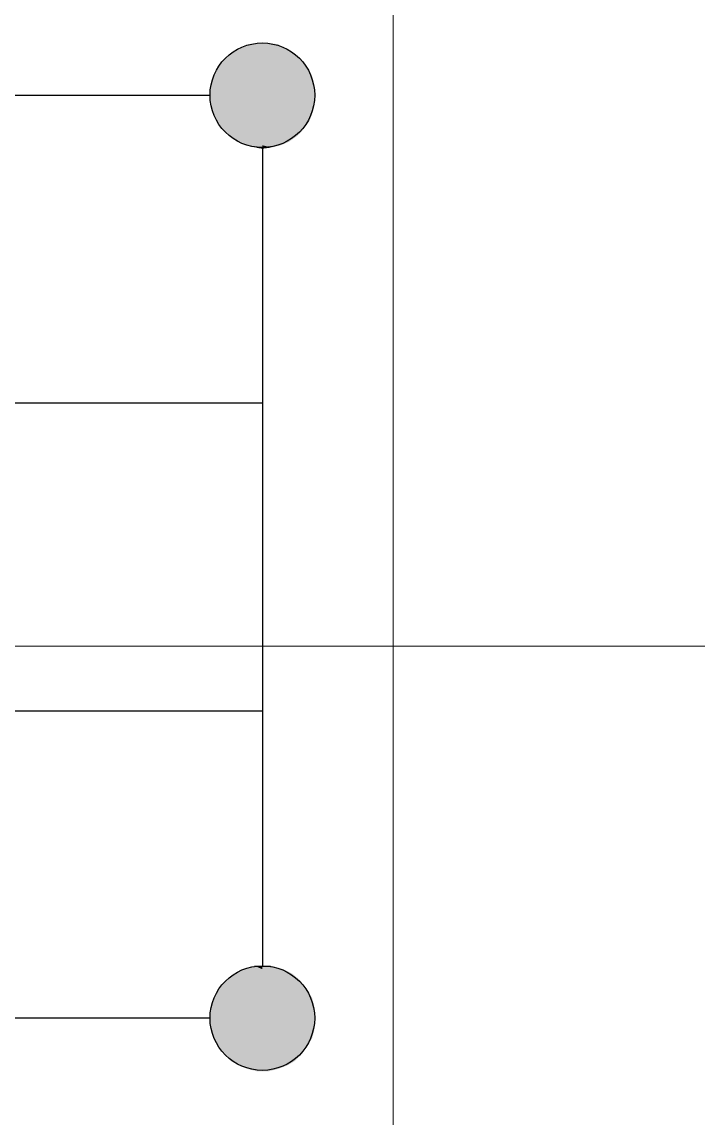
# Model space of a CAD drawing. Header units: millimetres. Extents: x 0 to 210, y 0 to 297.
# Drawn here: x 133.49 to 158.1, y 220.42 to 260.34 of the extents above; entities that cross this region are included whole.
import ezdxf

# ---------------------------------------------------------------- set-up
doc = ezdxf.new("R2010")
doc.units = ezdxf.units.MM
doc.layers.add('C00-00-00', color=7, linetype='Continuous')
for name, color, linetype, true_color in [('C00-00-FF', 5, 'Continuous', 0x0000ff), ('CBF-BF-BF', 7, 'Continuous', 0xbfbfbf), ('CFF-00-00', 1, 'Continuous', 0xff0000)]:
    doc.layers.add(name, color=color, linetype=linetype, true_color=true_color)

msp = doc.modelspace()

# ---------------------------------------------------------------- hatches: boundary and pattern name
at = {"layer": 'C00-00-FF'}
h = msp.add_hatch(color=256, dxfattribs=at)
h.dxf.hatch_style = 2
h.paths.add_polyline_path([(141.308667, 225.71075), (142.24, 225.541417), (141.012333, 225.541417)])
h = msp.add_hatch(color=256, dxfattribs=at)
h.dxf.hatch_style = 2
h.paths.add_polyline_path([(141.605, 225.83775), (142.24, 225.71075), (141.308667, 225.71075)])
h = msp.add_hatch(color=256, dxfattribs=at)
h.dxf.hatch_style = 2
h.paths.add_polyline_path([(141.308667, 225.71075), (142.24, 225.71075), (142.24, 225.541417)])
h = msp.add_hatch(color=256, dxfattribs=at)
h.dxf.hatch_style = 2
h.paths.add_polyline_path([(141.943667, 225.96475), (142.24, 225.83775), (141.605, 225.83775)])
h = msp.add_hatch(color=256, dxfattribs=at)
h.dxf.hatch_style = 2
h.paths.add_polyline_path([(141.605, 225.83775), (142.24, 225.83775), (142.24, 225.71075)])
h = msp.add_hatch(color=256, dxfattribs=at)
h.dxf.hatch_style = 2
h.paths.add_polyline_path([(142.24, 225.96475), (141.943667, 225.96475)])
h = msp.add_hatch(color=256, dxfattribs=at)
h.dxf.hatch_style = 2
h.paths.add_polyline_path([(141.943667, 225.96475), (142.24, 225.96475), (142.24, 225.83775)])
h = msp.add_hatch(color=256, dxfattribs=at)
h.dxf.hatch_style = 2
h.paths.add_polyline_path([(142.24, 225.96475), (142.536333, 225.96475)])
h = msp.add_hatch(color=256, dxfattribs=at)
h.dxf.hatch_style = 2
h.paths.add_polyline_path([(142.24, 225.96475), (142.621, 225.922417), (142.24, 225.922417)])
h = msp.add_hatch(color=256, dxfattribs=at)
h.dxf.hatch_style = 2
h.paths.add_polyline_path([(142.24, 225.96475), (142.536333, 225.96475), (142.621, 225.922417)])
h = msp.add_hatch(color=256, dxfattribs=at)
h.dxf.hatch_style = 2
h.paths.add_polyline_path([(142.24, 225.922417), (143.002, 225.83775), (142.24, 225.83775)])
h = msp.add_hatch(color=256, dxfattribs=at)
h.dxf.hatch_style = 2
h.paths.add_polyline_path([(142.24, 225.922417), (142.621, 225.922417), (143.002, 225.83775)])
h = msp.add_hatch(color=256, dxfattribs=at)
h.dxf.hatch_style = 2
h.paths.add_polyline_path([(142.24, 225.83775), (143.340667, 225.668417), (142.24, 225.668417)])
h = msp.add_hatch(color=256, dxfattribs=at)
h.dxf.hatch_style = 2
h.paths.add_polyline_path([(142.24, 225.83775), (143.002, 225.83775), (143.340667, 225.668417)])
h = msp.add_hatch(color=256, dxfattribs=at)
h.dxf.hatch_style = 2
h.paths.add_polyline_path([(142.24, 225.668417), (143.637, 225.414417), (142.24, 225.414417)])
h = msp.add_hatch(color=256, dxfattribs=at)
h.dxf.hatch_style = 2
h.paths.add_polyline_path([(142.24, 225.668417), (143.340667, 225.668417), (143.637, 225.414417)])
h = msp.add_hatch(color=256, dxfattribs=at)
h.dxf.hatch_style = 2
h.paths.add_polyline_path([(140.800667, 225.287417), (142.24, 224.991083), (140.589, 224.991083)])
h = msp.add_hatch(color=256, dxfattribs=at)
h.dxf.hatch_style = 2
h.paths.add_polyline_path([(141.012333, 225.541417), (142.24, 225.287417), (140.800667, 225.287417)])
h = msp.add_hatch(color=256, dxfattribs=at)
h.dxf.hatch_style = 2
h.paths.add_polyline_path([(140.800667, 225.287417), (142.24, 225.287417), (142.24, 224.991083)])
h = msp.add_hatch(color=256, dxfattribs=at)
h.dxf.hatch_style = 2
h.paths.add_polyline_path([(141.012333, 225.541417), (142.24, 225.541417), (142.24, 225.287417)])
h = msp.add_hatch(color=256, dxfattribs=at)
h.dxf.hatch_style = 2
h.paths.add_polyline_path([(142.24, 225.414417), (143.848667, 225.118083), (142.24, 225.118083)])
h = msp.add_hatch(color=256, dxfattribs=at)
h.dxf.hatch_style = 2
h.paths.add_polyline_path([(142.24, 225.414417), (143.637, 225.414417), (143.848667, 225.118083)])
h = msp.add_hatch(color=256, dxfattribs=at)
h.dxf.hatch_style = 2
h.paths.add_polyline_path([(140.589, 224.991083), (142.24, 224.69475), (140.462, 224.69475)])
h = msp.add_hatch(color=256, dxfattribs=at)
h.dxf.hatch_style = 2
h.paths.add_polyline_path([(140.589, 224.991083), (142.24, 224.991083), (142.24, 224.69475)])
h = msp.add_hatch(color=256, dxfattribs=at)
h.dxf.hatch_style = 2
h.paths.add_polyline_path([(142.24, 225.118083), (144.060333, 224.779417), (142.24, 224.779417)])
h = msp.add_hatch(color=256, dxfattribs=at)
h.dxf.hatch_style = 2
h.paths.add_polyline_path([(142.24, 225.118083), (143.848667, 225.118083), (144.060333, 224.779417)])
h = msp.add_hatch(color=256, dxfattribs=at)
h.dxf.hatch_style = 2
h.paths.add_polyline_path([(140.377333, 224.398417), (142.24, 224.05975), (140.335, 224.05975)])
h = msp.add_hatch(color=256, dxfattribs=at)
h.dxf.hatch_style = 2
h.paths.add_polyline_path([(140.462, 224.69475), (142.24, 224.398417), (140.377333, 224.398417)])
h = msp.add_hatch(color=256, dxfattribs=at)
h.dxf.hatch_style = 2
h.paths.add_polyline_path([(140.377333, 224.398417), (142.24, 224.398417), (142.24, 224.05975)])
h = msp.add_hatch(color=256, dxfattribs=at)
h.dxf.hatch_style = 2
h.paths.add_polyline_path([(140.462, 224.69475), (142.24, 224.69475), (142.24, 224.398417)])
h = msp.add_hatch(color=256, dxfattribs=at)
h.dxf.hatch_style = 2
h.paths.add_polyline_path([(142.24, 224.779417), (144.145, 224.44075), (142.24, 224.44075)])
h = msp.add_hatch(color=256, dxfattribs=at)
h.dxf.hatch_style = 2
h.paths.add_polyline_path([(142.24, 224.779417), (144.060333, 224.779417), (144.145, 224.44075)])
h = msp.add_hatch(color=256, dxfattribs=at)
h.dxf.hatch_style = 2
h.paths.add_polyline_path([(142.24, 224.44075), (144.187333, 224.05975), (142.24, 224.05975)])
h = msp.add_hatch(color=256, dxfattribs=at)
h.dxf.hatch_style = 2
h.paths.add_polyline_path([(142.24, 224.44075), (144.145, 224.44075), (144.187333, 224.05975)])
h = msp.add_hatch(color=256, dxfattribs=at)
h.dxf.hatch_style = 2
h.paths.add_polyline_path([(140.335, 224.05975), (144.145, 223.67875), (140.377333, 223.67875)])
h = msp.add_hatch(color=256, dxfattribs=at)
h.dxf.hatch_style = 2
h.paths.add_polyline_path([(140.335, 224.05975), (144.187333, 224.05975), (144.145, 223.67875)])
h = msp.add_hatch(color=256, dxfattribs=at)
h.dxf.hatch_style = 2
h.paths.add_polyline_path([(140.377333, 223.67875), (144.060333, 223.340083), (140.462, 223.340083)])
h = msp.add_hatch(color=256, dxfattribs=at)
h.dxf.hatch_style = 2
h.paths.add_polyline_path([(140.377333, 223.67875), (144.145, 223.67875), (144.060333, 223.340083)])
h = msp.add_hatch(color=256, dxfattribs=at)
h.dxf.hatch_style = 2
h.paths.add_polyline_path([(140.462, 223.340083), (143.891, 223.04375), (140.631333, 223.04375)])
h = msp.add_hatch(color=256, dxfattribs=at)
h.dxf.hatch_style = 2
h.paths.add_polyline_path([(140.462, 223.340083), (144.060333, 223.340083), (143.891, 223.04375)])
h = msp.add_hatch(color=256, dxfattribs=at)
h.dxf.hatch_style = 2
h.paths.add_polyline_path([(140.631333, 223.04375), (143.679333, 222.747417), (140.843, 222.747417)])
h = msp.add_hatch(color=256, dxfattribs=at)
h.dxf.hatch_style = 2
h.paths.add_polyline_path([(140.631333, 223.04375), (143.891, 223.04375), (143.679333, 222.747417)])
h = msp.add_hatch(color=256, dxfattribs=at)
h.dxf.hatch_style = 2
h.paths.add_polyline_path([(140.843, 222.747417), (143.425333, 222.493417), (141.097, 222.493417)])
h = msp.add_hatch(color=256, dxfattribs=at)
h.dxf.hatch_style = 2
h.paths.add_polyline_path([(140.843, 222.747417), (143.679333, 222.747417), (143.425333, 222.493417)])
h = msp.add_hatch(color=256, dxfattribs=at)
h.dxf.hatch_style = 2
h.paths.add_polyline_path([(141.097, 222.493417), (143.129, 222.324083), (141.393333, 222.324083)])
h = msp.add_hatch(color=256, dxfattribs=at)
h.dxf.hatch_style = 2
h.paths.add_polyline_path([(141.097, 222.493417), (143.425333, 222.493417), (143.129, 222.324083)])
h = msp.add_hatch(color=256, dxfattribs=at)
h.dxf.hatch_style = 2
h.paths.add_polyline_path([(141.393333, 222.324083), (142.790333, 222.197083), (141.732, 222.197083)])
h = msp.add_hatch(color=256, dxfattribs=at)
h.dxf.hatch_style = 2
h.paths.add_polyline_path([(141.393333, 222.324083), (143.129, 222.324083), (142.790333, 222.197083)])
h = msp.add_hatch(color=256, dxfattribs=at)
h.dxf.hatch_style = 2
h.paths.add_polyline_path([(141.732, 222.197083), (142.451667, 222.112417), (142.070667, 222.112417)])
h = msp.add_hatch(color=256, dxfattribs=at)
h.dxf.hatch_style = 2
h.paths.add_polyline_path([(141.732, 222.197083), (142.790333, 222.197083), (142.451667, 222.112417)])
at = {"layer": 'CFF-00-00'}
h = msp.add_hatch(color=256, dxfattribs=at)
h.dxf.hatch_style = 2
h.paths.add_polyline_path([(141.732, 259.535083), (143.129, 259.36575), (141.393333, 259.36575)])
h = msp.add_hatch(color=256, dxfattribs=at)
h.dxf.hatch_style = 2
h.paths.add_polyline_path([(142.070667, 259.577417), (142.790333, 259.535083), (141.732, 259.535083)])
h = msp.add_hatch(color=256, dxfattribs=at)
h.dxf.hatch_style = 2
h.paths.add_polyline_path([(141.732, 259.535083), (142.790333, 259.535083), (143.129, 259.36575)])
h = msp.add_hatch(color=256, dxfattribs=at)
h.dxf.hatch_style = 2
h.paths.add_polyline_path([(142.070667, 259.577417), (142.451667, 259.577417), (142.790333, 259.535083)])
h = msp.add_hatch(color=256, dxfattribs=at)
h.dxf.hatch_style = 2
h.paths.add_polyline_path([(141.097, 259.196417), (143.679333, 258.942417), (140.843, 258.942417)])
h = msp.add_hatch(color=256, dxfattribs=at)
h.dxf.hatch_style = 2
h.paths.add_polyline_path([(141.393333, 259.36575), (143.425333, 259.196417), (141.097, 259.196417)])
h = msp.add_hatch(color=256, dxfattribs=at)
h.dxf.hatch_style = 2
h.paths.add_polyline_path([(141.097, 259.196417), (143.425333, 259.196417), (143.679333, 258.942417)])
h = msp.add_hatch(color=256, dxfattribs=at)
h.dxf.hatch_style = 2
h.paths.add_polyline_path([(141.393333, 259.36575), (143.129, 259.36575), (143.425333, 259.196417)])
h = msp.add_hatch(color=256, dxfattribs=at)
h.dxf.hatch_style = 2
h.paths.add_polyline_path([(140.843, 258.942417), (143.891, 258.688417), (140.631333, 258.688417)])
h = msp.add_hatch(color=256, dxfattribs=at)
h.dxf.hatch_style = 2
h.paths.add_polyline_path([(140.843, 258.942417), (143.679333, 258.942417), (143.891, 258.688417)])
h = msp.add_hatch(color=256, dxfattribs=at)
h.dxf.hatch_style = 2
h.paths.add_polyline_path([(140.462, 258.34975), (144.145, 258.011083), (140.377333, 258.011083)])
h = msp.add_hatch(color=256, dxfattribs=at)
h.dxf.hatch_style = 2
h.paths.add_polyline_path([(140.631333, 258.688417), (144.060333, 258.34975), (140.462, 258.34975)])
h = msp.add_hatch(color=256, dxfattribs=at)
h.dxf.hatch_style = 2
h.paths.add_polyline_path([(140.462, 258.34975), (144.060333, 258.34975), (144.145, 258.011083)])
h = msp.add_hatch(color=256, dxfattribs=at)
h.dxf.hatch_style = 2
h.paths.add_polyline_path([(140.631333, 258.688417), (143.891, 258.688417), (144.060333, 258.34975)])
h = msp.add_hatch(color=256, dxfattribs=at)
h.dxf.hatch_style = 2
h.paths.add_polyline_path([(140.377333, 258.011083), (144.187333, 257.672417), (140.335, 257.672417)])
h = msp.add_hatch(color=256, dxfattribs=at)
h.dxf.hatch_style = 2
h.paths.add_polyline_path([(140.377333, 258.011083), (144.145, 258.011083), (144.187333, 257.672417)])
h = msp.add_hatch(color=256, dxfattribs=at)
h.dxf.hatch_style = 2
h.paths.add_polyline_path([(140.335, 257.672417), (142.24, 257.33375), (140.377333, 257.33375)])
h = msp.add_hatch(color=256, dxfattribs=at)
h.dxf.hatch_style = 2
h.paths.add_polyline_path([(140.335, 257.672417), (142.24, 257.672417), (142.24, 257.33375)])
h = msp.add_hatch(color=256, dxfattribs=at)
h.dxf.hatch_style = 2
h.paths.add_polyline_path([(142.24, 257.672417), (144.145, 257.33375), (142.24, 257.33375)])
h = msp.add_hatch(color=256, dxfattribs=at)
h.dxf.hatch_style = 2
h.paths.add_polyline_path([(142.24, 257.672417), (144.187333, 257.672417), (144.145, 257.33375)])
h = msp.add_hatch(color=256, dxfattribs=at)
h.dxf.hatch_style = 2
h.paths.add_polyline_path([(140.377333, 257.33375), (142.24, 256.995083), (140.462, 256.995083)])
h = msp.add_hatch(color=256, dxfattribs=at)
h.dxf.hatch_style = 2
h.paths.add_polyline_path([(140.377333, 257.33375), (142.24, 257.33375), (142.24, 256.995083)])
h = msp.add_hatch(color=256, dxfattribs=at)
h.dxf.hatch_style = 2
h.paths.add_polyline_path([(142.24, 257.33375), (144.060333, 256.995083), (142.24, 256.995083)])
h = msp.add_hatch(color=256, dxfattribs=at)
h.dxf.hatch_style = 2
h.paths.add_polyline_path([(142.24, 257.33375), (144.145, 257.33375), (144.060333, 256.995083)])
h = msp.add_hatch(color=256, dxfattribs=at)
h.dxf.hatch_style = 2
h.paths.add_polyline_path([(140.462, 256.995083), (142.24, 256.69875), (140.589, 256.69875)])
h = msp.add_hatch(color=256, dxfattribs=at)
h.dxf.hatch_style = 2
h.paths.add_polyline_path([(140.462, 256.995083), (142.24, 256.995083), (142.24, 256.69875)])
h = msp.add_hatch(color=256, dxfattribs=at)
h.dxf.hatch_style = 2
h.paths.add_polyline_path([(142.24, 256.995083), (143.933333, 256.69875), (142.24, 256.69875)])
h = msp.add_hatch(color=256, dxfattribs=at)
h.dxf.hatch_style = 2
h.paths.add_polyline_path([(142.24, 256.995083), (144.060333, 256.995083), (143.933333, 256.69875)])
h = msp.add_hatch(color=256, dxfattribs=at)
h.dxf.hatch_style = 2
h.paths.add_polyline_path([(140.589, 256.69875), (142.24, 256.402417), (140.800667, 256.402417)])
h = msp.add_hatch(color=256, dxfattribs=at)
h.dxf.hatch_style = 2
h.paths.add_polyline_path([(140.589, 256.69875), (142.24, 256.69875), (142.24, 256.402417)])
h = msp.add_hatch(color=256, dxfattribs=at)
h.dxf.hatch_style = 2
h.paths.add_polyline_path([(140.800667, 256.402417), (142.24, 256.19075), (141.012333, 256.19075)])
h = msp.add_hatch(color=256, dxfattribs=at)
h.dxf.hatch_style = 2
h.paths.add_polyline_path([(140.800667, 256.402417), (142.24, 256.402417), (142.24, 256.19075)])
h = msp.add_hatch(color=256, dxfattribs=at)
h.dxf.hatch_style = 2
h.paths.add_polyline_path([(142.24, 256.69875), (143.721667, 256.402417), (142.24, 256.402417)])
h = msp.add_hatch(color=256, dxfattribs=at)
h.dxf.hatch_style = 2
h.paths.add_polyline_path([(142.24, 256.69875), (143.933333, 256.69875), (143.721667, 256.402417)])
h = msp.add_hatch(color=256, dxfattribs=at)
h.dxf.hatch_style = 2
h.paths.add_polyline_path([(142.24, 256.402417), (143.51, 256.19075), (142.24, 256.19075)])
h = msp.add_hatch(color=256, dxfattribs=at)
h.dxf.hatch_style = 2
h.paths.add_polyline_path([(142.24, 256.402417), (143.721667, 256.402417), (143.51, 256.19075)])
h = msp.add_hatch(color=256, dxfattribs=at)
h.dxf.hatch_style = 2
h.paths.add_polyline_path([(141.012333, 256.19075), (142.24, 255.979083), (141.308667, 255.979083)])
h = msp.add_hatch(color=256, dxfattribs=at)
h.dxf.hatch_style = 2
h.paths.add_polyline_path([(141.012333, 256.19075), (142.24, 256.19075), (142.24, 255.979083)])
h = msp.add_hatch(color=256, dxfattribs=at)
h.dxf.hatch_style = 2
h.paths.add_polyline_path([(141.308667, 255.979083), (142.24, 255.852083), (141.605, 255.852083)])
h = msp.add_hatch(color=256, dxfattribs=at)
h.dxf.hatch_style = 2
h.paths.add_polyline_path([(141.308667, 255.979083), (142.24, 255.979083), (142.24, 255.852083)])
h = msp.add_hatch(color=256, dxfattribs=at)
h.dxf.hatch_style = 2
h.paths.add_polyline_path([(142.24, 256.19075), (143.213667, 255.979083), (142.24, 255.979083)])
h = msp.add_hatch(color=256, dxfattribs=at)
h.dxf.hatch_style = 2
h.paths.add_polyline_path([(142.24, 256.19075), (143.51, 256.19075), (143.213667, 255.979083)])
h = msp.add_hatch(color=256, dxfattribs=at)
h.dxf.hatch_style = 2
h.paths.add_polyline_path([(142.24, 255.979083), (142.917333, 255.852083), (142.24, 255.852083)])
h = msp.add_hatch(color=256, dxfattribs=at)
h.dxf.hatch_style = 2
h.paths.add_polyline_path([(142.24, 255.979083), (143.213667, 255.979083), (142.917333, 255.852083)])
h = msp.add_hatch(color=256, dxfattribs=at)
h.dxf.hatch_style = 2
h.paths.add_polyline_path([(141.605, 255.852083), (142.24, 255.767417), (141.943667, 255.767417)])
h = msp.add_hatch(color=256, dxfattribs=at)
h.dxf.hatch_style = 2
h.paths.add_polyline_path([(141.605, 255.852083), (142.24, 255.852083), (142.24, 255.767417)])
h = msp.add_hatch(color=256, dxfattribs=at)
h.dxf.hatch_style = 2
h.paths.add_polyline_path([(141.943667, 255.767417), (142.24, 255.767417), (142.24, 255.725083)])
h = msp.add_hatch(color=256, dxfattribs=at)
h.dxf.hatch_style = 2
h.paths.add_polyline_path([(142.24, 255.852083), (142.578667, 255.767417), (142.24, 255.767417)])
h = msp.add_hatch(color=256, dxfattribs=at)
h.dxf.hatch_style = 2
h.paths.add_polyline_path([(142.24, 255.852083), (142.917333, 255.852083), (142.578667, 255.767417)])
h = msp.add_hatch(color=256, dxfattribs=at)
h.dxf.hatch_style = 2
h.paths.add_polyline_path([(142.24, 255.767417), (142.578667, 255.767417), (142.24, 255.725083)])

# ---------------------------------------------------------------- linework, layer by layer
at = {"layer": 'C00-00-00', "lineweight": 25}
msp.add_lwpolyline([(132.969, 257.672417), (140.335, 257.672417)], dxfattribs=at)
for centre in [(142.24, 257.672417), (142.24, 224.05975)]:
    msp.add_circle(centre, 1.905, dxfattribs=at)
for points in [[(142.24, 246.454083), (142.24, 246.454083), (142.24, 235.23575), (142.24, 235.23575)], [(140.335, 224.05975), (140.335, 224.05975), (132.969, 224.05975), (132.969, 224.05975)]]:
    msp.add_open_spline(points, degree=3, dxfattribs=at)
at = {"layer": 'C00-00-FF', "lineweight": 25}
for points in [[(142.24, 246.454083), (131.064, 246.454083)], [(142.24, 235.23575), (131.064, 235.23575)]]:
    msp.add_lwpolyline(points, dxfattribs=at)
at = {"layer": 'CBF-BF-BF', "lineweight": 9}
for points in [[(147.000101, 0), (147.000101, 297.000083)], [(210.000144, 237.600067), (0, 237.600067)]]:
    msp.add_lwpolyline(points, dxfattribs=at)
at = {"layer": 'CFF-00-00', "lineweight": 25}
for points in [[(142.24, 255.725083), (142.24, 246.454083)], [(142.24, 235.23575), (142.24, 225.96475)]]:
    msp.add_lwpolyline(points, dxfattribs=at)

doc.saveas('drawing.dxf')
